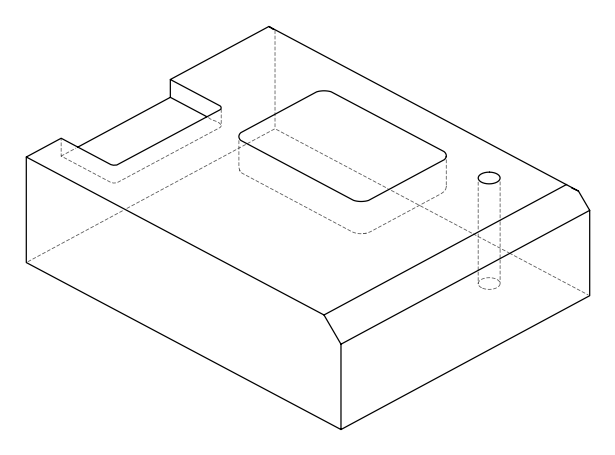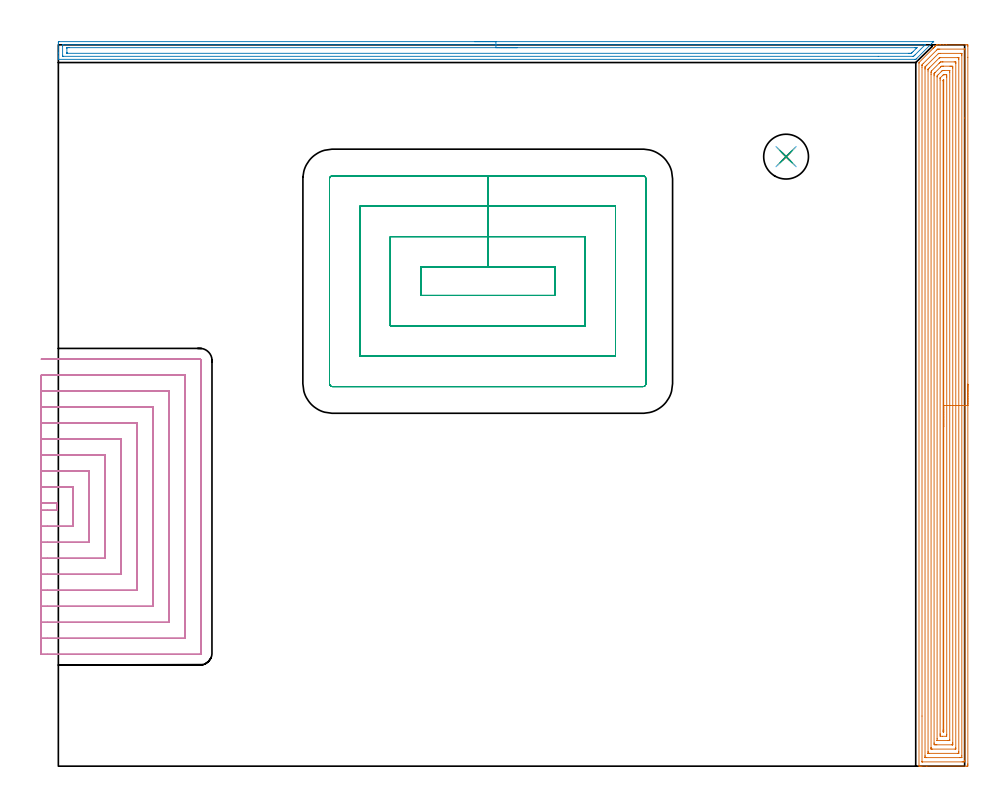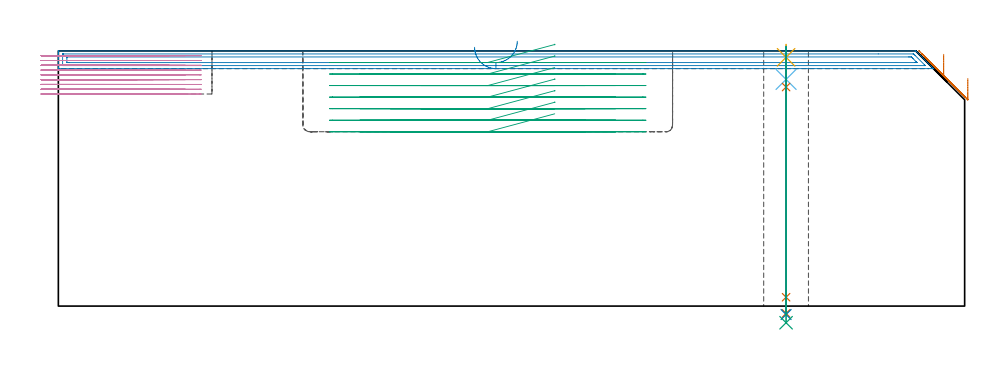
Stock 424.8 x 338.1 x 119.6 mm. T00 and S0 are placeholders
(PLAN: 9 operations, 7 tool changes, 107.5 min)
(1 AREA_MILL | FG_CHAMFER_SURFACE | UGT0205_001 | 24.45 min | 88646 mm3)
(2 AREA_MILL_1 | FG_CHAMFER_SURFACE_1 | UGT0205_001 | 9.99 min | 13945 mm3)
(3 MILL_RECTANGULAR_POCKET | POCKET_RECTANGULAR_STRAIGHT | NXT0201_007 | Follow Part, ap 6.25, ae 75% | 19.63 min | 805558 mm3)
(4 MILL_SLOT | SLOT_PARTIAL_RECTANGULAR | NXT0201_013 | Follow Part, ap 2.5, ae 75% | 51.72 min | 215534 mm3)
(5 SPOT_DRILL | STEP1HOLE | NXT0321_9005460120000 | 0.05 min | 232 mm3)
(6 DRILL_BLIND_HOLE_INTO_CENTER | STEP1HOLE | UGT0301_205 | 0.06 min | 577 mm3)
(7 GUN_DRILL_THROUGH_HOLE | STEP1HOLE | UGT0307_005 | 0.57 min | 5811 mm3)
(8 DRILL_TO_ENLARGE_THROUGH_HOLE | STEP1HOLE | NXT0301_102 | 0.5 min | 10481 mm3)
(9 DRILL_TO_ENLARGE_THROUGH_HOLE_1 | STEP1HOLE | UGT0301_051 | 0.52 min | 24269 mm3)
(TOOL UGT0205_001 | Chamfer Mill 20 x 3 x 45 deg. | D20 FL50 Z2)
(TOOL NXT0201_007 | ENDMILL 25mm [R216.25-25050GCK54P 1620] | D25 R3 FL54 Z5)
(TOOL NXT0201_013 | ENDMILL 10mm | D10 FL30 Z4)
(TOOL NXT0321_9005460120000 | NC Spot Drill, 142deg, 12mm, Carbide, Uncoated | D12 PA142 FL30 Z2)
(TOOL UGT0301_205 | Twist Drill 8.9 mm | D8.9 PA118 FL78 Z2)
(TOOL UGT0307_005 | Gun Drill 8.3 mm | D8.3 PA130 FL24 Z1)
(TOOL NXT0301_102 | Carbide Drill 13.5mm [860.1-1350-108A1-MM 2214] | D13.5 PA140 FL123 Z2)
(TOOL UGT0301_051 | Twist Drill 21 mm | D21 PA118 FL145 Z2)
(OP 1 AREA_MILL)
G17 G21 G94 G90
T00 M6
G54
G17 G0 G90 X426.297 Y179.047 S1061 M3
G43 Z129.6 H0
Z106.703
G94 G1 Y179.009 Z105.831 F250.
Y178.895 Z104.966
Y178.707 Z104.115
Y178.445 Z103.282
Y178.111 Z102.476
X426.298 Y177.708 Z101.702
Y177.24 Z100.967
Y176.709 Z100.274
Y176.12 Z99.631
Y175.477 Z99.041
Y174.785 Z98.51
X426.299 Y174.049 Z98.041
Y173.275 Z97.638
Y172.469 Z97.304
Y171.637 Z97.042
Y170.786 Z96.853
X426.3 Y169.921 Z96.738
Y169.049 Z96.7
Y1.067
X426.299 Y0.621 Z96.701
X426.295 Y0.178 Z96.703
X426.292 Y0.01 Z96.706
X425.859 Y0. Z97.138
X407.095 Z115.9
X404.722 Z118.273
X404.037 Z118.962
X403.743 Z119.257
X403.515 Z119.478
X403.4 Y0.004 Z119.59
Y0.174 Z119.6
Y329.438
X403.407 Y329.801 Z119.592
X403.462 Y329.863 Z119.537
X410.006 Y336.408 Z112.99
X410.341 Y336.741 Z112.659
X410.561 Y336.962 Z112.438
X410.781 Y337.182 Z112.217
X410.887 Y337.289 Z112.109
X411.327 Y337.728 Z111.672
X411.481 Y337.882 Z111.518
X411.678 Y338.075 Z111.32
X411.707 Y338.097 Z111.29
X411.768 Y338.099 Z111.231
X411.804 Y338.1 Z111.194
X412.061 Z110.939
X412.844 Z110.156
X413.529 Z109.467
X414.752 Z108.245
X416.171 Z106.825
X425.859 Z97.138
X426.131 Y338.097 Z96.866
X426.292 Y338.09 Z96.706
X426.299 Y337.927 Z96.699
X426.3 Y337.479 Z96.7
Y332.272
Y169.049
X424.886 Z98.114
X424.885 Y2.502 Z98.115
X424.884 Y2.408 Z98.116
X424.879 Y2.018 Z98.121
X424.494 Y2.005 Z98.506
X424.097 Y2.002 Z98.903
X423.618 Y2. Z99.382
X404.909 Y2.001 Z118.091
X404.877 Y2.002 Z118.123
X404.844 Y2.006 Z118.156
X404.822 Y2.01 Z118.178
X404.821 Y2.035 Z118.179
X404.815 Y2.313 Z118.185
X404.814 Y23.485 Z118.186
Y327.651
X404.815 Y328.449 Z118.185
X404.817 Y328.544 Z118.183
X404.821 Y328.739 Z118.179
X404.938 Y328.876 Z118.062
X405.105 Y329.049 Z117.895
X405.488 Y329.438 Z117.512
X411.768 Y335.718 Z111.232
X412.057 Y335.999 Z110.943
X412.139 Y336.077 Z110.861
X412.255 Y336.091 Z110.745
X412.648 Y336.096 Z110.352
X413.128 Y336.1 Z109.872
X424.791 Y336.099 Z98.209
X424.823 Y336.098 Z98.177
X424.857 Y336.094 Z98.143
X424.878 Y336.09 Z98.122
X424.879 Y336.065 Z98.121
X424.885 Y335.787 Z98.115
X424.886 Y303.797 Z98.114
Y169.049
X423.472 Z99.528
X423.471 Y4.83 Z99.529
X423.469 Y4.195 Z99.531
X423.467 Y4.066 Z99.533
X423.465 Y4.011 Z99.535
X423.404 Y4.005 Z99.596
X423.217 Y4.002 Z99.783
X422.528 Y4. Z100.472
X406.675 Y4.001 Z116.325
X406.483 Y4.003 Z116.517
X406.292 Y4.008 Z116.708
X406.242 Y4.01 Z116.758
X406.235 Y4.042 Z116.765
X406.232 Y4.109 Z116.768
X406.23 Y4.195 Z116.77
X406.229 Y4.453 Z116.771
X406.228 Y5.088 Z116.772
X406.229 Y326.757 Z116.771
Y327.015
X406.234 Y327.651 Z116.766
X406.235 Y327.711 Z116.765
X406.267 Y327.756 Z116.733
X406.321 Y327.815 Z116.679
X406.483 Y327.982 Z116.517
X406.761 Y328.262 Z116.239
X407.043 Y328.544 Z115.957
X412.405 Y333.905 Z110.595
X412.529 Y334.026 Z110.471
X412.57 Y334.063 Z110.43
X412.602 Y334.09 Z110.398
X412.648 Y334.091 Z110.352
X413.338 Y334.099 Z109.662
X423.025 Y334.1 Z99.975
X423.217 Y334.097 Z99.783
X423.408 Y334.092 Z99.592
X423.458 Y334.09 Z99.542
X423.465 Y334.058 Z99.535
X423.468 Y333.991 Z99.532
X423.47 Y333.905 Z99.53
X423.471 Y333.647 Z99.529
X423.472 Y333.012 Z99.528
Y169.049
X422.057 Z100.943
Y6.875
X422.053 Y6.268 Z100.947
X422.05 Y6.062 Z100.95
X422.043 Y6.01 Z100.957
X421.994 Y6.007 Z101.006
X421.887 Y6.004 Z101.113
X421.455 Y6. Z101.545
X408.226 Z114.774
X407.812 Y6.003 Z115.188
X407.709 Y6.006 Z115.291
X407.659 Y6.01 Z115.341
X407.649 Y6.018 Z115.351
X407.647 Y6.035 Z115.353
X407.645 Y6.135 Z115.355
X407.643 Y6.592 Z115.357
Y6.875
Y325.864
X407.645 Y326.472 Z115.355
X407.647 Y326.615 Z115.353
X407.65 Y326.682 Z115.35
X407.715 Y326.757 Z115.285
X407.978 Y327.027 Z115.022
X408.245 Y327.296 Z114.755
X408.421 Y327.472 Z114.579
X412.856 Y331.907 Z110.144
X412.954 Y332.002 Z110.046
X413.014 Y332.058 Z109.986
X413.048 Y332.087 Z109.952
X413.098 Y332.09 Z109.902
X413.529 Y332.1 Z109.471
X413.547 Z109.453
X421.473 Z101.527
X421.888 Y332.097 Z101.112
X421.992 Y332.094 Z101.008
X422.041 Y332.09 Z100.959
X422.051 Y332.082 Z100.949
X422.052 Y332.065 Z100.948
X422.055 Y331.965 Z100.945
X422.057 Y331.508 Z100.943
Y331.225
Y169.049
X420.643 Z102.357
Y8.523
X420.641 Y8.384 Z102.359
X420.636 Y8.107 Z102.364
X420.629 Y8.009 Z102.371
X420.615 Y8.006 Z102.385
X420.575 Y8.004 Z102.425
X420.346 Y8.001 Z102.654
X409.778 Y8. Z113.222
X409.125 Y8.004 Z113.875
X409.083 Y8.006 Z113.917
X409.065 Y8.009 Z113.935
X409.062 Y8.176 Z113.938
X409.058 Y8.454 Z113.942
X409.057 Y8.593 Z113.943
Y8.662
Y324.146
X409.061 Y324.97 Z113.939
X409.063 Y325.033 Z113.937
X409.125 Y325.715 Z113.875
X409.196 Y325.792 Z113.804
X409.263 Y325.864 Z113.737
X412.837 Y329.438 Z110.163
X413.191 Y329.781 Z109.809
X413.529 Y330.09 Z109.471
X413.761 Y330.096 Z109.239
X414.41 Y330.099 Z108.59
X414.638 Y330.1 Z108.362
X419.922 Z103.078
X420.575 Y330.096 Z102.425
X420.617 Y330.094 Z102.383
X420.635 Y330.091 Z102.365
X420.638 Y329.924 Z102.362
X420.642 Y329.646 Z102.358
X420.643 Y329.507 Z102.357
Y329.438
Y169.049
X419.229 Z103.771
Y10.921
X419.228 Y10.449 Z103.772
X419.224 Y10.033 Z103.776
X419.222 Y10.01 Z103.778
X419.2 Y10.006 Z103.8
X419.145 Y10.002 Z103.855
X419.035 Y10. Z103.965
X418.813 Z104.187
X411.768 Y10.001 Z111.232
X411.328 Y10.002 Z111.672
X410.887 Y10.01 Z112.113
X410.478 Y10.037 Z112.522
X410.474 Y10.449 Z112.526
X410.472 Y10.87 Z112.528
X410.471 Y323.605 Z112.529
X410.472 Y324.077 Z112.528
X410.475 Y324.494 Z112.525
X410.478 Y324.611 Z112.522
X410.549 Y324.689 Z112.451
X410.818 Y324.97 Z112.182
X410.853 Y325.005 Z112.147
X413.514 Y327.666 Z109.486
X413.529 Y327.681 Z109.471
X413.818 Y327.958 Z109.182
X413.973 Y328.094 Z109.027
X414.41 Y328.097 Z108.59
X414.848 Y328.1 Z108.152
X417.933 Z105.067
X418.372 Y328.098 Z104.628
X418.813 Y328.09 Z104.187
X419.222 Y328.063 Z103.778
X419.226 Y327.651 Z103.774
X419.228 Y327.23 Z103.772
X419.229 Y169.049 Z103.771
X417.815 Z105.185
X417.814 Y12.356 Z105.186
X417.813 Y12.236 Z105.187
X417.81 Y12.044 Z105.19
X417.808 Y12.024 Z105.192
X417.795 Y12.01 Z105.205
X417.673 Y12.006 Z105.327
X417.518 Y12.002 Z105.482
X417.285 Y12. Z105.715
X417.052 Z105.948
X412. Y12.001 Z111.
X411.929 Y12.005 Z111.071
X411.906 Y12.009 Z111.094
X411.892 Y12.015 Z111.108
X411.89 Y12.044 Z111.11
X411.887 Y12.115 Z111.113
X411.886 Y12.236 Z111.114
X411.885 Y13.01 Z111.115
X411.886 Y323.063 Z111.114
X411.887 Y323.183 Z111.113
X411.892 Y323.565 Z111.108
X412.074 Y323.765 Z110.926
X412.375 Y324.077 Z110.625
X413.843 Y325.545 Z109.157
X414.163 Y325.864 Z108.837
X414.292 Y325.983 Z108.708
X414.41 Y326.09 Z108.59
X415.059 Y326.099 Z107.941
X417.7 Z105.3
X417.771 Y326.095 Z105.229
X417.794 Y326.091 Z105.206
X417.808 Y326.085 Z105.192
X417.81 Y326.056 Z105.19
X417.813 Y325.985 Z105.187
X417.814 Y325.864 Z105.186
X417.815 Y325.09 Z105.185
Y169.049
X416.4 Z106.6
Y14.917
X416.399 Y14.686 Z106.601
X416.393 Y14.023 Z106.607
X416.192 Y14.002 Z106.808
X414.433 Y14. Z108.567
X413.551 Y14.001 Z109.449
X413.529 Y14.003 Z109.471
X413.307 Y14.023 Z109.693
X413.304 Y14.252 Z109.696
X413.3 Y14.917 Z109.7
Y15.15
Y321.629
X413.302 Y322.29 Z109.698
X413.305 Y322.517 Z109.695
X413.308 Y322.549 Z109.692
X413.323 Y322.568 Z109.677
X413.368 Y322.617 Z109.632
X413.529 Y322.782 Z109.471
X414.41 Y323.662 Z108.59
X414.618 Y323.866 Z108.382
X414.835 Y324.077 Z108.165
X415.268 Y324.099 Z107.732
X415.29 Z107.71
X416.149 Z106.851
X416.171 Y324.098 Z106.829
X416.393 Y324.077 Z106.607
X416.396 Y323.848 Z106.604
X416.4 Y323.183 Z106.6
Y322.951
Y169.049
X414.986 Z108.014
Y17.013
X414.985 Y16.704 Z108.015
X414.983 Y16.396 Z108.017
X414.98 Y16.126 Z108.02
X414.97 Y16.01 Z108.03
X414.85 Y16.009 Z108.15
X414.73 Y16.01 Z108.27
X414.721 Y16.12 Z108.279
X414.716 Y16.393 Z108.284
X414.714 Y16.704 Z108.286
Y16.981
Y321.087
X414.717 Y321.396 Z108.283
X414.72 Y321.495 Z108.28
X414.721 Y321.513 Z108.279
X414.757 Y321.552 Z108.243
X414.862 Y321.658 Z108.138
X414.95 Y321.742 Z108.05
X414.98 Y321.75 Z108.02
X414.982 Y321.709 Z108.018
X414.985 Y321.396 Z108.015
X414.986 Y321.12 Z108.014
Y169.049
Y168.178 Z108.052
Y167.313 Z108.166
Y166.461 Z108.354
Y165.629 Z108.617
Y164.823 Z108.951
Y164.049 Z109.353
Y163.314 Z109.822
Y162.622 Z110.353
Y161.978 Z110.943
Y161.389 Z111.586
Y160.858 Z112.278
Y160.389 Z113.014
Y159.986 Z113.788
Y159.652 Z114.594
Y159.39 Z115.426
Y159.201 Z116.277
Y159.087 Z117.142
Y159.049 Z118.014
G0 Z129.6
M5
M2
(OP 2 AREA_MILL_1)
G17 G21 G94 G90
T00 M6
G54
G17 G0 G90 X195.1 Y339.6 S1061 M3
G43 Z129.6 H0
Z121.3
G94 G1 X195.138 Z120.428 F250.
X195.252 Z119.563
X195.441 Z118.712
X195.703 Z117.88
X196.037 Z117.074
X196.44 Z116.3
X196.909 Z115.564
X197.44 Z114.872
X198.029 Z114.229
X198.672 Z113.64
X199.364 Z113.108
X200.1 Z112.64
X200.874 Z112.237
X201.68 Z111.903
X202.512 Z111.641
X203.364 Z111.452
X204.229 Z111.338
X205.1 Z111.3
X410.073
X410.183 Y339.596 Z111.303
X410.184 Y339.594 Z111.304
X410.183 Y339.582 Z111.316
X409.345 Y338.745 Z112.154
X402.35 Y331.749 Z119.15
X402.037 Y331.436 Z119.461
X401.903 Y331.305 Z119.591
X401.551 Y331.3 Z119.6
X0.166
X0.01 Y331.303 Z119.588
X0.007 Y331.35 Z119.542
X0. Y331.736 Z119.164
Y332.114 Z118.785
Y332.777 Z118.118
Y333.999 Z116.898
Y334.559 Z116.335
Y339.014 Z111.883
X0.002 Y339.296 Z111.601
X0.01 Y339.592 Z111.306
X0.306 Y339.599 Z111.299
X205.1 Y339.6 Z111.3
Y338.186 Z112.714
X406.078 Y338.185 Z112.715
X406.204 Y338.183 Z112.717
X406.286 Y338.179 Z112.721
X406.317 Y338.176 Z112.724
X406.311 Y338.168 Z112.732
X406.27 Y338.123 Z112.777
X406.145 Y337.995 Z112.905
X406.016 Y337.865 Z113.035
X401.551 Y333.4 Z117.5
X401.238 Y333.09 Z117.81
X400.919 Y332.777 Z118.123
X400.868 Y332.73 Z118.17
X400.782 Y332.721 Z118.179
X400.719 Y332.716 Z118.184
X400.658 Y332.715 Z118.185
X384.306 Y332.714 Z118.186
X2.398 Y332.715 Z118.185
X2.336
X2.21 Y332.719 Z118.181
X2.01 Y332.727 Z118.173
X2.008 Y332.777 Z118.123
X2.002 Y333.173 Z117.727
X2. Y337.629 Z113.271
X2.004 Y338.123 Z112.777
X2.007 Y338.172 Z112.728
X2.008 Y338.178 Z112.722
X2.064 Y338.181 Z112.719
X2.148 Y338.184 Z112.716
X2.273 Y338.186 Z112.714
X2.336
X205.1
Y336.772 Z114.128
X401.551 Y336.771 Z114.129
X402.013
X402.191 Y336.769 Z114.131
X402.444 Y336.765 Z114.135
Y336.753 Z114.147
Y336.746 Z114.154
X402.242 Y336.542 Z114.358
X402.042 Y336.341 Z114.559
X400.658 Y334.957 Z115.943
X400.26 Y334.559 Z116.341
X400.012 Y334.313 Z116.587
X399.926 Y334.231 Z116.669
X399.857 Y334.168 Z116.732
X399.814 Y334.135 Z116.765
X399.765 Y334.134 Z116.766
X399.302 Y334.13 Z116.77
X398.872 Y334.129 Z116.771
X398.411 Y334.128 Z116.772
X4.184 Y334.129 Z116.771
X4.041 Y334.13 Z116.77
X4.017 Y334.132 Z116.768
X4.012 Y334.134 Z116.766
X4.008 Y334.155 Z116.745
X4.003 Y334.252 Z116.648
X4.001 Y334.375 Z116.525
X4. Y334.559 Z116.341
X4.001 Y336.524 Z114.376
X4.007 Y336.709 Z114.191
X4.01 Y336.758 Z114.143
X4.026 Y336.765 Z114.135
X4.077 Y336.767 Z114.133
X4.184 Y336.769 Z114.131
X4.646 Y336.771 Z114.129
X5.077 Y336.772 Z114.128
X205.1
X205.972 Z114.166
X206.837 Z114.28
X207.688 Z114.469
X208.52 Z114.731
X209.326 Z115.065
X210.1 Z115.468
X210.836 Z115.937
X211.528 Z116.468
X212.171 Z117.057
X212.761 Z117.701
X213.292 Z118.393
X213.76 Z119.128
X214.163 Z119.902
X214.497 Z120.708
X214.759 Z121.54
X214.948 Z122.392
X215.062 Z123.257
X215.1 Z124.128
G0 Z129.6
M5
M2
(OP 3 MILL_RECTANGULAR_POCKET)
G17 G21 G94 G90
T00 M6
G54
G17 G0 G90 X232.65 Y233.948 S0 M3
G43 Z129.6 H1
Z122.6
G94 G1 Y233.95 Z122.599 F250.
X201.25 Z114.186
X169.85 F500.
Y220.65
X232.65
Y233.95
X201.25
Y248.2
X155.6
Y206.4
X246.9
Y248.2
X201.25
Y262.45
X141.35
Y192.15
X261.15
Y262.45
X201.25
Y276.7
X128.5
G3 X127.1 Y275.3 R1.4
G1 Y179.3
G3 X128.5 Y177.9 R1.4
G1 X274.
G3 X275.4 Y179.3 R1.4
G1 Y275.3
G3 X274. Y276.7 R1.4
G1 X201.25
X200.25
G0 X232.65 Y233.948 Z117.186
G1 Y233.95 Z117.185 F250.
X201.25 Z108.771
X169.85 F500.
Y220.65
X232.65
Y233.95
X201.25
Y248.2
X155.6
Y206.4
X246.9
Y248.2
X201.25
Y262.45
X141.35
Y192.15
X261.15
Y262.45
X201.25
Y276.7
X128.5
G3 X127.1 Y275.3 R1.4
G1 Y179.3
G3 X128.5 Y177.9 R1.4
G1 X274.
G3 X275.4 Y179.3 R1.4
G1 Y275.3
G3 X274. Y276.7 R1.4
G1 X201.25
X200.25
G0 X232.65 Y233.948 Z111.771
G1 Y233.95 F250.
X201.25 Z103.357
X169.85 F500.
Y220.65
X232.65
Y233.95
X201.25
Y248.2
X155.6
Y206.4
X246.9
Y248.2
X201.25
Y262.45
X141.35
Y192.15
X261.15
Y262.45
X201.25
Y276.7
X128.5
G3 X127.1 Y275.3 R1.4
G1 Y179.3
G3 X128.5 Y177.9 R1.4
G1 X274.
G3 X275.4 Y179.3 R1.4
G1 Y275.3
G3 X274. Y276.7 R1.4
G1 X201.25
X200.25
G0 X232.65 Y233.948 Z106.357
G1 Y233.95 Z106.356 F250.
X201.25 Z97.943
X169.85 F500.
Y220.65
X232.65
Y233.95
X201.25
Y248.2
X155.6
Y206.4
X246.9
Y248.2
X201.25
Y262.45
X141.35
Y192.15
X261.15
Y262.45
X201.25
Y276.7
X128.5
G3 X127.1 Y275.3 R1.4
G1 Y179.3
G3 X128.5 Y177.9 R1.4
G1 X274.
G3 X275.4 Y179.3 R1.4
G1 Y275.3
G3 X274. Y276.7 R1.4
G1 X201.25
X200.25
G0 X232.65 Y233.948 Z100.943
G1 Y233.95 Z100.942 F250.
X201.25 Z92.529
X169.85 F500.
Y220.65
X232.65
Y233.95
X201.25
Y248.2
X155.6
Y206.4
X246.9
Y248.2
X201.25
Y262.45
X141.35
Y192.15
X261.15
Y262.45
X201.25
Y276.7
X128.5
G3 X127.1 Y275.3 R1.4
G1 Y179.3
G3 X128.5 Y177.9 R1.4
G1 X274.
G3 X275.4 Y179.3 R1.4
G1 Y275.3
G3 X274. Y276.7 R1.4
G1 X201.25
X200.25
G0 X232.65 Y233.948 Z95.529
G1 Y233.95 Z95.528 F250.
X201.25 Z87.114
X169.85 F500.
Y220.65
X232.65
Y233.95
X201.25
Y248.2
X155.6
Y206.4
X246.9
Y248.2
X201.25
Y262.45
X141.35
Y192.15
X261.15
Y262.45
X201.25
Y276.7
X128.5
G3 X127.1 Y275.3 R1.4
G1 Y179.3
G3 X128.5 Y177.9 R1.4
G1 X274.
G3 X275.4 Y179.3 R1.4
G1 Y275.3
G3 X274. Y276.7 R1.4
G1 X201.25
X200.25
G0 X232.65 Y233.948 Z90.114
G1 Y233.95 F250.
X201.25 Z81.7
X169.85 F500.
Y220.65
X232.65
Y233.95
X201.25
Y248.2
X155.6
Y206.4
X246.9
Y248.2
X201.25
Y262.45
X141.35
Y192.15
X261.15
Y262.45
X201.25
Y276.7
X128.5
G3 X127.1 Y275.3 R1.4
G1 Y179.3
G3 X128.5 Y177.9 R1.4
G1 X274.
G3 X275.4 Y179.3 R1.4
G1 Y275.3
G3 X274. Y276.7 R1.4
G1 X201.25
X200.25
G0 Z129.6
M5
M2
(OP 4 MILL_SLOT)
G17 G21 G94 G90
T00 M6
G54
G17 G0 G90 X-8. Y119.9 S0 M3
G43 Z129.6 H0
Z117.355
G94 G1 X-5. F250.
X-0.5 F500.
Y123.3
X-5.
X-8. F250.
Y112.4
X-5.
X7. F500.
Y130.8
X-5.
X-8. F250.
Y104.9
X-5.
X14.5 F500.
Y138.3
X-5.
X-8. F250.
Y97.4
X-5.
X22. F500.
Y145.8
X-5.
X-8. F250.
Y89.9
X-5.
X29.5 F500.
Y153.3
X-5.
X-8. F250.
Y82.4
X-5.
X37. F500.
Y160.8
X-5.
X-8. F250.
Y74.9
X-5.
X44.5 F500.
Y168.3
X-5.
X-8. F250.
Y67.4
X-5.
X52. F500.
Y175.8
X-5.
X-8. F250.
Y59.9
X-5.
X59.5 F500.
Y183.3
X-5.
X-8. F250.
Y52.4
X-5.
X66.4 F500.
G3 X67. Y53. R0.6
G1 Y190.2
G3 X66.4 Y190.8 R0.6
G1 X-5.
X-8. F250.
G0 Y119.9 Z115.111
G1 X-5.
X-0.5 F500.
Y123.3
X-5.
X-8. F250.
Y112.4
X-5.
X7. F500.
Y130.8
X-5.
X-8. F250.
Y104.9
X-5.
X14.5 F500.
Y138.3
X-5.
X-8. F250.
Y97.4
X-5.
X22. F500.
Y145.8
X-5.
X-8. F250.
Y89.9
X-5.
X29.5 F500.
Y153.3
X-5.
X-8. F250.
Y82.4
X-5.
X37. F500.
Y160.8
X-5.
X-8. F250.
Y74.9
X-5.
X44.5 F500.
Y168.3
X-5.
X-8. F250.
Y67.4
X-5.
X52. F500.
Y175.8
X-5.
X-8. F250.
Y59.9
X-5.
X59.5 F500.
Y183.3
X-5.
X-8. F250.
Y52.4
X-5.
X66.4 F500.
G3 X67. Y53. R0.6
G1 Y190.2
G3 X66.4 Y190.8 R0.6
G1 X-5.
X-8. F250.
G0 Y119.9 Z112.867
G1 X-5.
X-0.5 F500.
Y123.3
X-5.
X-8. F250.
Y112.4
X-5.
X7. F500.
Y130.8
X-5.
X-8. F250.
Y104.9
X-5.
X14.5 F500.
Y138.3
X-5.
X-8. F250.
Y97.4
X-5.
X22. F500.
Y145.8
X-5.
X-8. F250.
Y89.9
X-5.
X29.5 F500.
Y153.3
X-5.
X-8. F250.
Y82.4
X-5.
X37. F500.
Y160.8
X-5.
X-8. F250.
Y74.9
X-5.
X44.5 F500.
Y168.3
X-5.
X-8. F250.
Y67.4
X-5.
X52. F500.
Y175.8
X-5.
X-8. F250.
Y59.9
X-5.
X59.5 F500.
Y183.3
X-5.
X-8. F250.
Y52.4
X-5.
X66.4 F500.
G3 X67. Y53. R0.6
G1 Y190.2
G3 X66.4 Y190.8 R0.6
G1 X-5.
X-8. F250.
G0 Y119.9 Z110.622
G1 X-5.
X-0.5 F500.
Y123.3
X-5.
X-8. F250.
Y112.4
X-5.
X7. F500.
Y130.8
X-5.
X-8. F250.
Y104.9
X-5.
X14.5 F500.
Y138.3
X-5.
X-8. F250.
Y97.4
X-5.
X22. F500.
Y145.8
X-5.
X-8. F250.
Y89.9
X-5.
X29.5 F500.
Y153.3
X-5.
X-8. F250.
Y82.4
X-5.
X37. F500.
Y160.8
X-5.
X-8. F250.
Y74.9
X-5.
X44.5 F500.
Y168.3
X-5.
X-8. F250.
Y67.4
X-5.
X52. F500.
Y175.8
X-5.
X-8. F250.
Y59.9
X-5.
X59.5 F500.
Y183.3
X-5.
X-8. F250.
Y52.4
X-5.
X66.4 F500.
G3 X67. Y53. R0.6
G1 Y190.2
G3 X66.4 Y190.8 R0.6
G1 X-5.
X-8. F250.
G0 Y119.9 Z108.378
G1 X-5.
X-0.5 F500.
Y123.3
X-5.
X-8. F250.
Y112.4
X-5.
X7. F500.
Y130.8
X-5.
X-8. F250.
Y104.9
X-5.
X14.5 F500.
Y138.3
X-5.
X-8. F250.
Y97.4
X-5.
X22. F500.
Y145.8
X-5.
X-8. F250.
Y89.9
X-5.
X29.5 F500.
Y153.3
X-5.
X-8. F250.
Y82.4
X-5.
X37. F500.
Y160.8
X-5.
X-8. F250.
Y74.9
X-5.
X44.5 F500.
Y168.3
X-5.
X-8. F250.
Y67.4
X-5.
X52. F500.
Y175.8
X-5.
X-8. F250.
Y59.9
X-5.
X59.5 F500.
Y183.3
X-5.
X-8. F250.
Y52.4
X-5.
X66.4 F500.
G3 X67. Y53. R0.6
G1 Y190.2
G3 X66.4 Y190.8 R0.6
G1 X-5.
X-8. F250.
G0 Y119.9 Z106.133
G1 X-5.
X-0.5 F500.
Y123.3
X-5.
X-8. F250.
Y112.4
X-5.
X7. F500.
Y130.8
X-5.
X-8. F250.
Y104.9
X-5.
X14.5 F500.
Y138.3
X-5.
X-8. F250.
Y97.4
X-5.
X22. F500.
Y145.8
X-5.
X-8. F250.
Y89.9
X-5.
X29.5 F500.
Y153.3
X-5.
X-8. F250.
Y82.4
X-5.
X37. F500.
Y160.8
X-5.
X-8. F250.
Y74.9
X-5.
X44.5 F500.
Y168.3
X-5.
X-8. F250.
Y67.4
X-5.
X52. F500.
Y175.8
X-5.
X-8. F250.
Y59.9
X-5.
X59.5 F500.
Y183.3
X-5.
X-8. F250.
Y52.4
X-5.
X66.4 F500.
G3 X67. Y53. R0.6
G1 Y190.2
G3 X66.4 Y190.8 R0.6
G1 X-5.
X-8. F250.
G0 Y119.9 Z103.889
G1 X-5.
X-0.5 F500.
Y123.3
X-5.
X-8. F250.
Y112.4
X-5.
X7. F500.
Y130.8
X-5.
X-8. F250.
Y104.9
X-5.
X14.5 F500.
Y138.3
X-5.
X-8. F250.
Y97.4
X-5.
X22. F500.
Y145.8
X-5.
X-8. F250.
Y89.9
X-5.
X29.5 F500.
Y153.3
X-5.
X-8. F250.
Y82.4
X-5.
X37. F500.
Y160.8
X-5.
X-8. F250.
Y74.9
X-5.
X44.5 F500.
Y168.3
X-5.
X-8. F250.
Y67.4
X-5.
X52. F500.
Y175.8
X-5.
X-8. F250.
Y59.9
X-5.
X59.5 F500.
Y183.3
X-5.
X-8. F250.
Y52.4
X-5.
X66.4 F500.
G3 X67. Y53. R0.6
G1 Y190.2
G3 X66.4 Y190.8 R0.6
G1 X-5.
X-8. F250.
G0 Y119.9 Z101.644
G1 X-5.
X-0.5 F500.
Y123.3
X-5.
X-8. F250.
Y112.4
X-5.
X7. F500.
Y130.8
X-5.
X-8. F250.
Y104.9
X-5.
X14.5 F500.
Y138.3
X-5.
X-8. F250.
Y97.4
X-5.
X22. F500.
Y145.8
X-5.
X-8. F250.
Y89.9
X-5.
X29.5 F500.
Y153.3
X-5.
X-8. F250.
Y82.4
X-5.
X37. F500.
Y160.8
X-5.
X-8. F250.
Y74.9
X-5.
X44.5 F500.
Y168.3
X-5.
X-8. F250.
Y67.4
X-5.
X52. F500.
Y175.8
X-5.
X-8. F250.
Y59.9
X-5.
X59.5 F500.
Y183.3
X-5.
X-8. F250.
Y52.4
X-5.
X66.4 F500.
G3 X67. Y53. R0.6
G1 Y190.2
G3 X66.4 Y190.8 R0.6
G1 X-5.
X-8. F250.
G0 Y119.9 Z99.4
G1 X-5.
X-0.5 F500.
Y123.3
X-5.
X-8. F250.
Y112.4
X-5.
X7. F500.
Y130.8
X-5.
X-8. F250.
Y104.9
X-5.
X14.5 F500.
Y138.3
X-5.
X-8. F250.
Y97.4
X-5.
X22. F500.
Y145.8
X-5.
X-8. F250.
Y89.9
X-5.
X29.5 F500.
Y153.3
X-5.
X-8. F250.
Y82.4
X-5.
X37. F500.
Y160.8
X-5.
X-8. F250.
Y74.9
X-5.
X44.5 F500.
Y168.3
X-5.
X-8. F250.
Y67.4
X-5.
X52. F500.
Y175.8
X-5.
X-8. F250.
Y59.9
X-5.
X59.5 F500.
Y183.3
X-5.
X-8. F250.
Y52.4
X-5.
X66.4 F500.
G3 X67. Y53. R0.6
G1 Y190.2
G3 X66.4 Y190.8 R0.6
G1 X-5.
X-8. F250.
G0 Z129.6
M5
M2
(OP 5 SPOT_DRILL)
G17 G21 G94 G90
T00 M6
G54
G17 G0 G90 X341.1 Y285.7 S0 M3
G43 Z129.6 H0
G94 G81 G98 Z116.6 F250. R122.6
G80
M5
M2
(OP 6 DRILL_BLIND_HOLE_INTO_CENTER)
G17 G21 G94 G90
T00 M6
G54
G17 G0 G90 X341.1 Y285.7 S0 M3
G43 Z129.6 H0
G94 G81 G98 Z106.25 F250. R121.6
G80
M5
M2
(OP 7 GUN_DRILL_THROUGH_HOLE)
G17 G21 G94 G90
T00 M6
G54
G17 G0 G90 X341.1 Y285.7 M8
G43 Z129.6 H0
Z117.198
S716 M3
G94 G1 Z102.658 F125. M26
G4 X.084
Z4.15 F250.
G4 X.084
Z-3.435 F125.
G4 X.084
M5
M9
G0 Z117.198
Z129.6
M2
(OP 8 DRILL_TO_ENLARGE_THROUGH_HOLE)
G17 G21 G94 G90
T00 M6
G54
G17 G0 G90 X341.1 Y285.7 S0 M3
G43 Z129.6 H1
G94 G73 G98 Z-3.957 F250. Q12.356 R121.6
G80
M5
M2
(OP 9 DRILL_TO_ENLARGE_THROUGH_HOLE_1)
G17 G21 G94 G90
T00 M6
G54
G17 G0 G90 X341.1 Y285.7 S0 M3
G43 Z129.6 H0
G94 G73 G98 Z-7.809 F250. Q18.201 R121.6
G80
M5
M2
